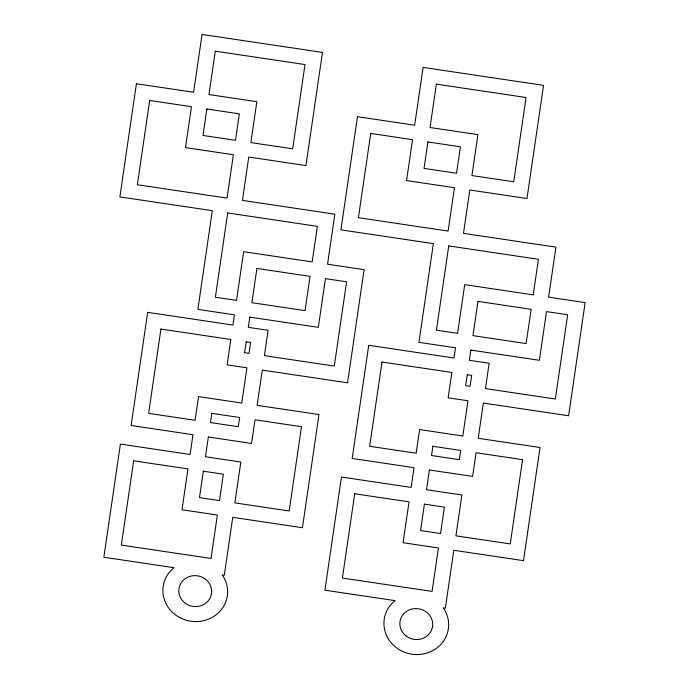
<?xml version="1.0" encoding="UTF-8"?>
<svg xmlns="http://www.w3.org/2000/svg" width="689" height="689" viewBox="0 0 689 689"><rect width="100%" height="100%" fill="white"/><g stroke="black" fill="none" stroke-linecap="round" stroke-linejoin="round"><path stroke-width="1.03" d="M136.413 83.739L119.869 196.899L212.307 210.679L197.881 309.387L234.424 314.839L232.925 325.053L147.67 312.341L131.125 425.501L192.972 434.716L190.086 454.464L120.394 444.078L103.85 557.237L174.059 567.702L172.474 568.976A32.417 30.445 9.7 0 0 170.321 610.084A32.417 30.445 9.7 0 0 213.642 616.543A32.417 30.445 9.7 0 0 223.348 576.555L222.185 574.876L224.295 575.194L232.753 517.327L302.445 527.714L318.981 414.554L257.135 405.339L262.294 370.096L347.549 382.808L364.093 269.649L327.551 264.206L334.863 214.184L242.425 200.404L248.763 157.04L305.942 165.567L322.478 52.407L202.041 34.45L193.592 92.257L136.413 83.739M149.677 100.473L137.361 184.738L227.051 198.113L233.39 154.749L185.496 147.61L191.473 106.709L149.677 100.473M133.657 460.812L121.342 545.085L211.032 558.452L217.371 515.036L182.008 509.765L187.976 468.908L133.657 460.812M160.933 329.075L148.617 413.348L195.082 420.273L198.544 396.606L241.761 403.048L246.912 367.805L227.112 364.851L230.815 339.496L160.933 329.075M206.855 109L202.988 135.457L235.5 140.306L239.367 113.84L206.855 109M215.304 51.184L208.965 94.548L256.851 101.688L250.874 142.597L292.679 148.824L304.994 64.559L215.304 51.184M227.689 212.97L215.364 297.235L236.534 300.387L243.648 251.692L312.177 261.915L317.371 226.337L227.689 212.97M203.35 471.207L199.491 497.604L219.49 500.584L223.348 474.187L203.35 471.207M208.345 437.007L205.46 456.755L240.831 462.035L234.863 502.884L289.182 510.98L301.498 426.706L255.025 419.782L251.571 443.458L208.345 437.007M211.807 413.34L210.464 422.564L238.308 426.715L239.651 417.491L211.807 413.34M246.197 341.787L244.595 352.699L249.022 353.362L250.624 342.45L246.197 341.787M249.797 317.129L248.307 327.344L268.107 330.289L264.404 355.653L334.286 366.074L346.601 281.801L325.441 278.649L318.318 327.344L249.797 317.129M256.911 268.434L251.907 302.686L305.055 310.61L310.067 276.358L256.911 268.434M357.47 116.691L340.926 229.85L433.364 243.63L418.938 342.347L455.481 347.79L453.982 358.004L368.727 345.292L352.182 458.452L414.029 467.676L411.144 487.424L341.451 477.029L324.907 590.189L395.124 600.662L393.531 601.928A32.417 30.445 9.7 0 0 391.378 643.044A32.417 30.445 9.7 0 0 434.699 649.494A32.417 30.445 9.7 0 0 444.405 609.515L443.242 607.827L445.352 608.146L453.81 550.278L523.502 560.674L540.038 447.514L478.2 438.29L483.351 403.056L568.606 415.768L585.15 302.609L548.608 297.157L555.92 247.136L463.482 233.356L469.82 190L526.999 198.518L543.535 85.358L423.098 67.401L414.649 125.217L357.47 116.691M370.734 133.425L358.418 217.698L448.108 231.065L454.447 187.701L406.553 180.561L412.539 139.66L370.734 133.425M354.714 493.772L342.399 578.037L432.089 591.403L438.428 547.988L403.065 542.717L409.033 501.868L354.714 493.772M381.99 362.035L369.674 446.3L416.139 453.224L419.601 429.557L462.819 435.999L467.969 400.765L448.169 397.811L451.872 372.448L381.99 362.035M427.912 141.951L424.045 168.409L456.557 173.258L460.424 146.8L427.912 141.951M436.361 84.144L430.022 127.508L477.908 134.648L471.931 175.549L513.736 181.784L526.051 97.511L436.361 84.144M448.746 245.921L436.421 330.195L457.591 333.347L464.705 284.652L533.234 294.866L538.428 259.297L448.746 245.921M424.407 504.159L420.548 530.564L440.547 533.544L444.405 507.138L424.407 504.159M429.402 469.967L426.517 489.715L461.888 494.986L455.92 535.835L510.239 543.931L522.555 459.666L476.082 452.742L472.628 476.409L429.402 469.967M432.864 446.291L431.521 455.515L459.365 459.666L460.708 450.442L432.864 446.291M467.254 374.738L465.652 385.659L470.079 386.314L471.681 375.402L467.254 374.738M470.854 350.081L469.364 360.295L489.164 363.249L485.461 388.605L555.343 399.026L567.658 314.761L546.498 311.6L539.375 360.295L470.854 350.081M477.968 301.386L472.964 335.638L526.112 343.561L531.124 309.309L477.968 301.386M184.824 602.875A16.45 15.451 9.7 0 0 211.437 593.918A16.45 15.451 9.7 0 0 189.423 576.512A16.45 15.451 9.7 0 0 184.824 602.875M405.881 635.835A16.45 15.451 9.7 0 0 432.494 626.878A16.45 15.451 9.7 0 0 410.48 609.464A16.45 15.451 9.7 0 0 405.881 635.835"/></g></svg>
